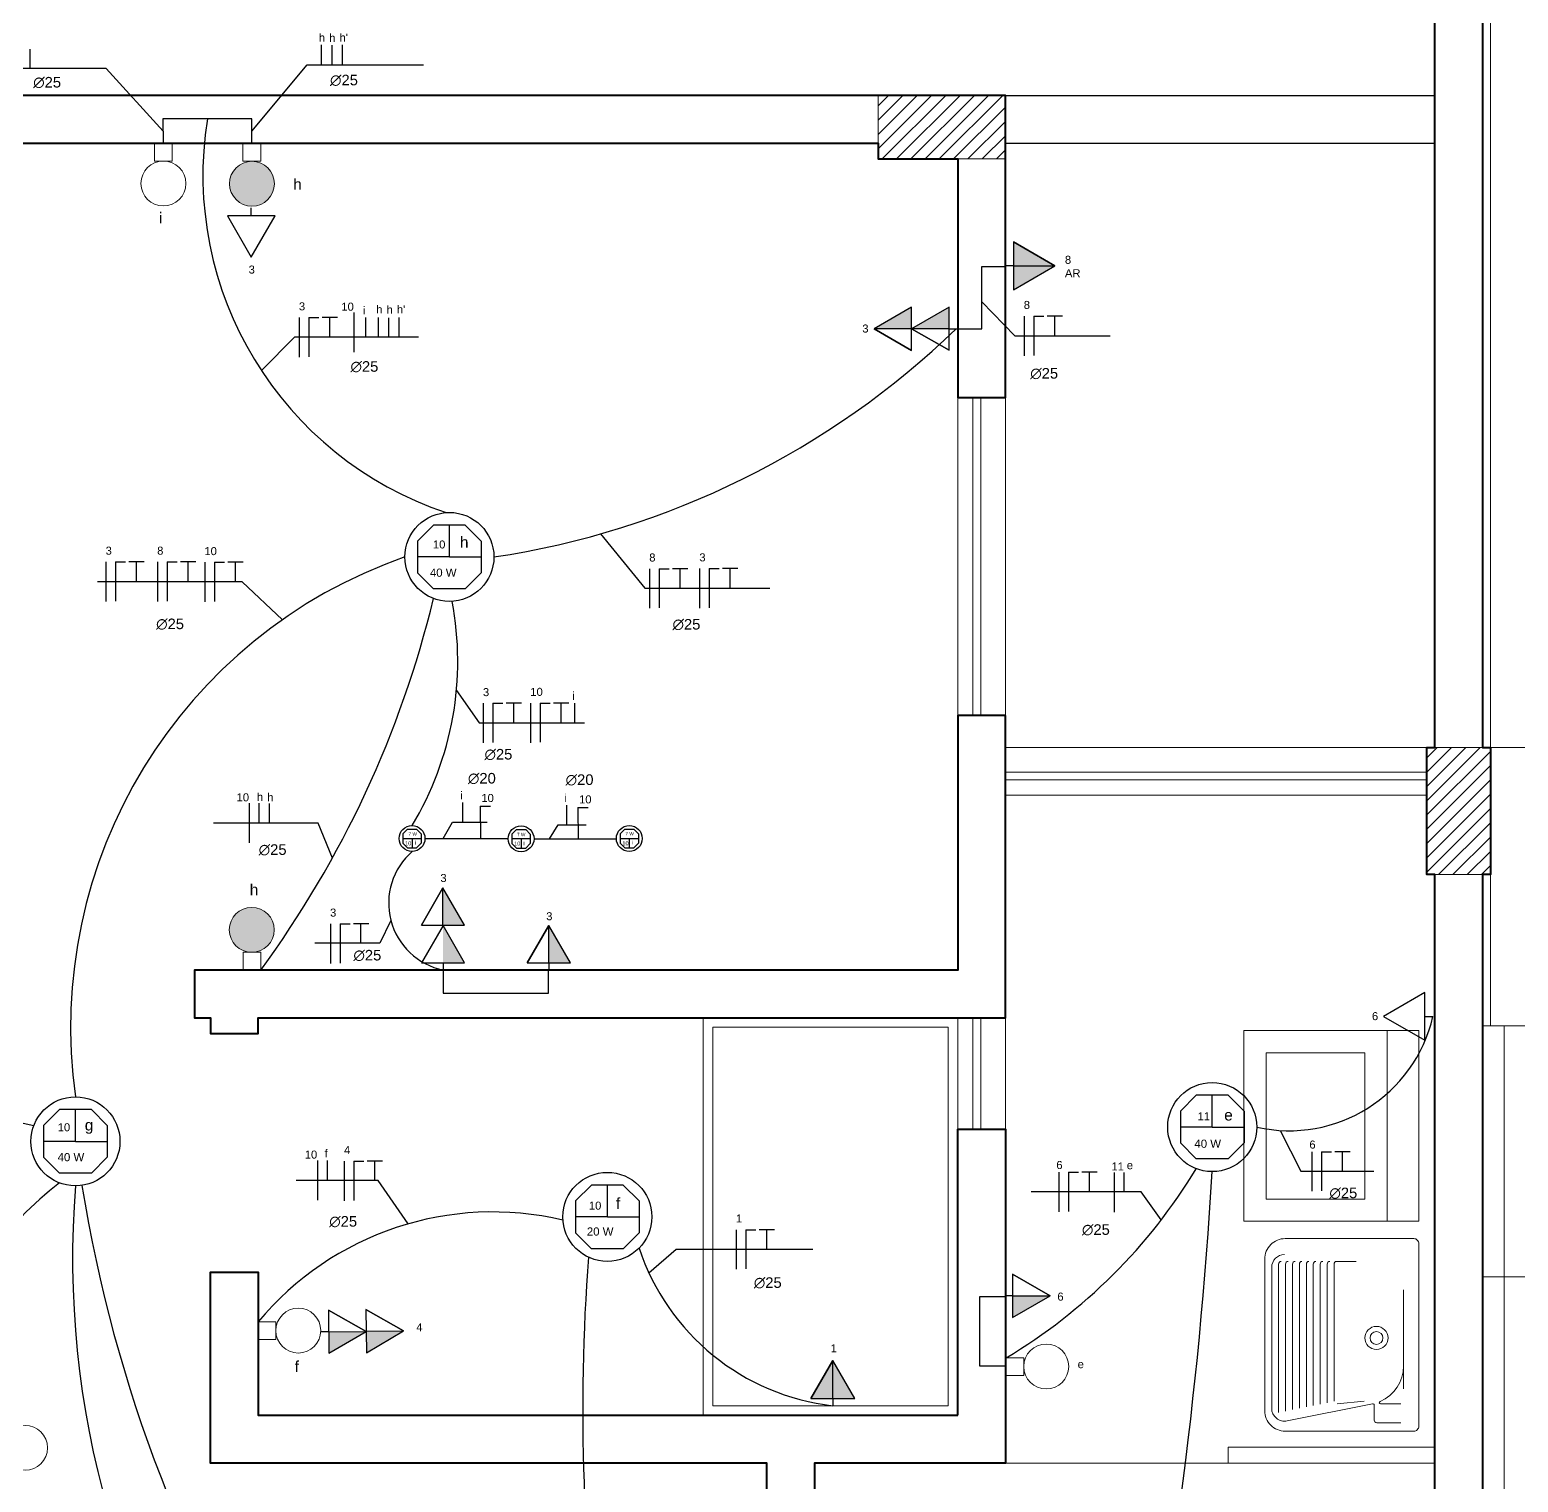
# Model space of a CAD drawing. Header units: millimetres. Extents: x 2991 to 3503, y 2795 to 2987.
# Drawn here: x 3122.227 to 3126.908, y 2825.888 to 2830.455 of the extents above; entities that cross this region are included whole.
import ezdxf
from ezdxf.enums import TextEntityAlignment as Align

# ---------------------------------------------------------------- set-up
doc = ezdxf.new("R2010")
doc.units = ezdxf.units.MM
doc.linetypes.add('HIDDEN', pattern=[0.375, 0.25, -0.125])
for name, color, linetype, lineweight in [('COMPLEMENTO', 7, 'Continuous', 9), ('ESQ_INTER', 250, 'Continuous', 9), ('PILAR', 7, 'Continuous', 5), ('PISO', 252, 'Continuous', 9), ('Plarga', 7, 'Continuous', 40)]:
    doc.layers.add(name, color=color, linetype=linetype, lineweight=lineweight)
for name, color, linetype in [('ESCO_37_TOMADAS', 3, 'Continuous'), ('ILUMINAÇÃO', 3, 'Continuous'), ('Pranchas', 3, 'Continuous'), ('PTF', 1, 'Continuous'), ('PTO', 1, 'Continuous'), ('TET', 172, 'Continuous')]:
    doc.layers.add(name, color=color, linetype=linetype)
doc.styles.add('ST', font='ROMANS.SHX', dxfattribs={"height": 0.15})
doc.styles.get("Standard").update_dxf_attribs({"font": ''})
doc.styles.get('Standard').set_extended_font_data('Arial')

# ---------------------------------------------------------------- blocks, each defined once
blk = doc.blocks.new('INTERRUP SIMP 1 TC')
at = {"lineweight": 5}
for p, q in [((-5, 2.5), (-5, -2.5)), ((0, 2.5), (-5, 2.5)), ((0, 2.5), (0, -2.5)), ((0, -2.5), (-5, -2.5)), ((0, 0), (0, 0))]:
    blk.add_line(p, q, dxfattribs=at)
at = {"lineweight": 5, "ltscale": 0.5}
blk.add_circle((6.33, 0.04), 6.33, dxfattribs=at)
blk = doc.blocks.new('iv')
at = {"color": 3}
for p, q in [((-0.2, 0.1), (-0.1, 0.2)), ((-0.1, 0.2), (0.1, 0.2)), ((0.1, 0.2), (0.2, 0.1)), ((-0.2, 0.1), (-0.2, -0.1)), ((0.2, 0.1), (0.2, -0.1)), ((-0.1, -0.2), (-0.2, -0.1)), ((0.2, -0.1), (0.1, -0.2)), ((-0.1, -0.2), (0.1, -0.2))]:
    blk.add_line(p, q, dxfattribs=at)
at = {"color": 1}
blk.add_circle((0, 0), 0.28, dxfattribs=at)
at = {"color": 1, "style": 'ST', "flags": 4}
blk.add_attdef('N%%D', text='', height=0.15, dxfattribs=at).set_placement((0.0027, -0.0738), align=Align.CENTER)

msp = doc.modelspace()

# ---------------------------------------------------------------- hatches: boundary and pattern name
at = {"layer": 'ESCO_37_TOMADAS'}
h = msp.add_hatch(color=256, dxfattribs=at)
h.dxf.hatch_style = 1
h.paths.add_polyline_path([(3122.9261, 2830.0414, 1), (3122.9261, 2829.9001, 1)])
h = msp.add_hatch(color=256, dxfattribs=at)
h.dxf.hatch_style = 1
h.paths.add_polyline_path([(3122.9255, 2827.5543, 1), (3122.9255, 2827.6956, 1)])
at = {"layer": 'PILAR'}
h = msp.add_hatch(dxfattribs=at)
h.set_pattern_fill('ANSI31,_O', color=256, scale=0.01)
h.set_pattern_definition([(45, (1261.332245, 1877.834407), (-0.0224506403, 0.0224506403), [])])
h.paths.add_polyline_path([(3125.2952, 2830.2486), (3125.2952, 2830.0486), (3124.8952, 2830.0486), (3124.8952, 2830.2486)])
h = msp.add_hatch(dxfattribs=at)
h.set_pattern_fill('ANSI31,_O', color=256, scale=0.01, angle=-90)
h.set_pattern_definition([(225, (4079.034413, 4691.761575), (-0.0224506403, 0.0224506403), [])])
h.paths.add_polyline_path([(3126.6202, 2827.7986), (3126.8202, 2827.7986), (3126.8202, 2828.1986), (3126.6202, 2828.1986)])
at = {"layer": 'PISO'}
h = msp.add_hatch(dxfattribs=at)
h.set_pattern_fill('NET,_O', color=256, scale=0.4)
h.set_pattern_definition([(0, (3126.8623, 2808.7529), (0, 1.27), []), (90, (3126.8623, 2808.7529), (-1.27, 8e-17), [])])
h.paths.add_polyline_path([(3126.6452, 2810.5454), (3126.6452, 2808.3236), (3127.8011, 2808.3236)], flags=17)
h.paths.add_polyline_path([(3126.6452, 2809.3034), (3123.1515, 2809.3034), (3122.9515, 2809.3034), (3123.4613, 2808.3236), (3126.6452, 2808.3236)])
h.paths.add_polyline_path([(3132.5202, 2821.8486), (3132.1202, 2821.8486), (3132.1202, 2822.0486), (3132.5202, 2822.0486), (3132.5202, 2827.3236), (3126.7952, 2827.3236), (3126.7952, 2822.9986), (3126.7952, 2820.3986), (3126.7952, 2818.8486), (3126.8452, 2818.8486), (3126.8452, 2818.4486), (3126.7952, 2818.4486), (3126.7952, 2813.9986), (3126.8452, 2813.9986), (3126.8452, 2813.5986), (3129.2952, 2813.5986), (3129.2952, 2813.1486), (3130.7952, 2813.1486), (3130.7952, 2813.5986), (3132.1202, 2813.5986), (3132.1202, 2813.7986), (3132.5202, 2813.7986), (3132.5202, 2819.0986), (3132.1202, 2819.0986), (3132.1202, 2819.2986), (3132.5202, 2819.2986)])
h.paths.add_polyline_path([(3132.5202, 2813.5986), (3130.7952, 2813.5986), (3130.7952, 2813.1486), (3129.2952, 2813.1486), (3129.2952, 2813.5986), (3126.6452, 2813.5986), (3126.6452, 2810.5454), (3127.8011, 2808.3236), (3132.1202, 2808.3236), (3132.1202, 2808.3736), (3132.5202, 2808.3736)])

# ---------------------------------------------------------------- linework, layer by layer
at = {"color": 3}
for p, q in [((3122.9986, 2829.8698), (3122.8486, 2829.8698)), ((3122.8486, 2829.8698), (3122.9236, 2829.7398)), ((3122.9236, 2829.8698), (3122.9236, 2829.8948)), ((3122.9236, 2829.7398), (3122.9986, 2829.8698)), ((3125.3202, 2829.7876), (3125.4502, 2829.7126)), ((3125.4502, 2829.7126), (3125.3202, 2829.7876)), ((3125.3202, 2829.7876), (3125.3202, 2829.6376)), ((3125.4502, 2829.7126), (3125.3202, 2829.7876)), ((3125.3202, 2829.7126), (3125.2952, 2829.7126)), ((3125.3202, 2829.7126), (3125.4502, 2829.7126)), ((3125.3202, 2829.6376), (3125.4502, 2829.7126)), ((3124.9998, 2829.5145), (3124.8822, 2829.5145)), ((3124.9998, 2829.4467), (3124.8822, 2829.5145)), ((3124.8822, 2829.5145), (3124.9998, 2829.4467)), ((3125.1179, 2829.5149), (3125.0003, 2829.5149)), ((3125.1179, 2829.4471), (3125.0003, 2829.5149)), ((3125.0003, 2829.5149), (3125.1179, 2829.4471)), ((3125.1179, 2829.5149), (3125.1405, 2829.5149)), ((3123.4587, 2827.6393), (3123.5265, 2827.7569)), ((3123.5265, 2827.7569), (3123.4587, 2827.6393)), ((3123.5265, 2827.6393), (3123.5265, 2827.7569)), ((3123.7914, 2827.5212), (3123.8594, 2827.6391)), ((3123.8594, 2827.6391), (3123.7914, 2827.5212)), ((3123.8594, 2827.6391), (3123.7914, 2827.5212)), ((3123.8594, 2827.5212), (3123.8594, 2827.6391)), ((3123.9274, 2827.5212), (3123.8594, 2827.6391)), ((3123.5269, 2827.5212), (3123.5269, 2827.4986)), ((3123.7914, 2827.5212), (3123.9274, 2827.5212)), ((3123.8594, 2827.5212), (3123.8594, 2827.4985)), ((3126.6146, 2827.4276), (3126.4846, 2827.3526)), ((3126.6146, 2827.2776), (3126.6146, 2827.4276)), ((3126.4846, 2827.3526), (3126.6146, 2827.2776)), ((3126.6146, 2827.3526), (3126.6396, 2827.3526)), ((3125.3179, 2826.5422), (3125.4359, 2826.4742)), ((3125.4359, 2826.4742), (3125.3179, 2826.5422)), ((3125.3179, 2826.5422), (3125.3179, 2826.4061)), ((3125.4359, 2826.4742), (3125.3179, 2826.5422)), ((3125.3179, 2826.4742), (3125.2952, 2826.4742)), ((3125.3179, 2826.4742), (3125.4359, 2826.4742)), ((3125.3179, 2826.4061), (3125.4359, 2826.4742)), ((3123.1666, 2826.4292), (3123.2849, 2826.3626)), ((3123.2849, 2826.3626), (3123.1666, 2826.4292)), ((3123.2846, 2826.4308), (3123.4029, 2826.3642)), ((3123.4029, 2826.3642), (3123.2846, 2826.4308)), ((3123.1659, 2826.3616), (3123.1433, 2826.3615)), ((3123.1673, 2826.3613), (3123.1447, 2826.3611)), ((3123.1673, 2826.3613), (3123.2849, 2826.3626)), ((3123.2853, 2826.3629), (3123.4029, 2826.3642)), ((3124.6839, 2826.1516), (3124.7529, 2826.2712)), ((3124.7529, 2826.2712), (3124.6839, 2826.1516)), ((3124.7529, 2826.2712), (3124.6839, 2826.1516)), ((3124.7529, 2826.1516), (3124.7529, 2826.2712)), ((3124.8219, 2826.1516), (3124.7529, 2826.2712)), ((3124.6839, 2826.1516), (3124.8219, 2826.1516)), ((3124.7529, 2826.1516), (3124.7529, 2826.1286))]:
    msp.add_line(p, q, dxfattribs=at)
for p, q in [((3123.5468, 2828.7973), (3123.5468, 2828.8973)), ((3123.5468, 2828.7973), (3123.4468, 2828.7973)), ((3123.5468, 2828.7973), (3123.6468, 2828.7973)), ((3123.4301, 2827.9122), (3123.4591, 2827.9122)), ((3123.7721, 2827.9116), (3123.8012, 2827.9116)), ((3124.1124, 2827.9125), (3124.1414, 2827.9125)), ((3125.9455, 2827.0048), (3125.9455, 2827.1048)), ((3122.371, 2826.9599), (3122.371, 2827.0599)), ((3125.9455, 2827.0048), (3125.8455, 2827.0048)), ((3125.9455, 2827.0048), (3126.0455, 2827.0048)), ((3122.371, 2826.9599), (3122.271, 2826.9599)), ((3122.371, 2826.9599), (3122.471, 2826.9599)), ((3124.0435, 2826.7225), (3124.0435, 2826.8225)), ((3124.0435, 2826.7225), (3123.9435, 2826.7225)), ((3124.0435, 2826.7225), (3124.1435, 2826.7225))]:
    msp.add_line(p, q)
at = {"lineweight": 5}
for points in [[(3126.8202, 2827.3236), (3126.8202, 2832.7236)], [(3125.1452, 2828.2986), (3125.1452, 2829.2986)], [(3125.2952, 2828.2986), (3125.2952, 2829.2986)], [(3125.2952, 2828.1986), (3126.6202, 2828.1986)], [(3125.2952, 2828.0486), (3126.6202, 2828.0486)], [(3125.1452, 2827.3486), (3125.1452, 2826.9986)], [(3125.2952, 2827.3486), (3125.2952, 2826.9986)], [(3126.7952, 2827.3236), (3137.3702, 2827.3236)], [(3125.2952, 2825.9486), (3125.9952, 2825.9486)]]:
    msp.add_lwpolyline(points, dxfattribs=at)
for points in [[(3125.2952, 2830.2486), (3126.6452, 2830.2486)], [(3125.2952, 2830.0986), (3126.6452, 2830.0986)], [(3123.4011, 2827.9122), (3123.4301, 2827.9122), (3123.4301, 2827.8832)], [(3123.7431, 2827.9116), (3123.7721, 2827.9116), (3123.7721, 2827.8825)], [(3124.0834, 2827.9125), (3124.1124, 2827.9125), (3124.1124, 2827.8835)]]:
    msp.add_lwpolyline(points)
at = {"linetype": 'HIDDEN', "lineweight": 5}
msp.add_lwpolyline([(3126.7952, 2828.1986), (3128.1452, 2828.1986), (3128.1452, 2830.2486), (3133.8952, 2830.2486), (3133.8952, 2821.8486), (3133.0952, 2821.8486), (3133.0952, 2819.2486), (3133.8952, 2819.2486), (3133.8952, 2813.5986), (3130.7952, 2813.5986), (3130.7952, 2813.1486), (3129.2952, 2813.1486), (3129.2952, 2813.5986), (3126.6452, 2813.5986), (3126.6452, 2814.9962)], dxfattribs=at)
at = {"color": 3}
for points in [[(3124.9998, 2829.5824), (3124.8822, 2829.5145), (3124.9998, 2829.4467)], [(3125.1179, 2829.5828), (3125.0003, 2829.5149), (3125.1179, 2829.4471)], [(3123.5944, 2827.6393), (3123.5265, 2827.7569), (3123.4587, 2827.6393)], [(3123.5947, 2827.5212), (3123.5269, 2827.6388), (3123.4591, 2827.5212)], [(3123.168, 2826.2935), (3123.2849, 2826.3626), (3123.1666, 2826.4292)], [(3123.2861, 2826.2951), (3123.4029, 2826.3642), (3123.2846, 2826.4308)]]:
    msp.add_lwpolyline(points, close=True, dxfattribs=at)
at = {"lineweight": 5}
for points in [[(3125.1452, 2827.3486), (3124.3452, 2827.3486), (3124.3452, 2826.0986), (3125.1452, 2826.0986)], [(3125.1152, 2827.3186), (3124.3752, 2827.3186), (3124.3752, 2826.1286), (3125.1152, 2826.1286)]]:
    msp.add_lwpolyline(points, close=True, dxfattribs=at)
at = {"color": 3}
for points in [[(3125.3202, 2829.7876), (3125.3202, 2829.7126), (3125.4502, 2829.7126)], [(3125.3202, 2829.7126), (3125.3202, 2829.6376), (3125.4502, 2829.7126)], [(3124.9998, 2829.5145), (3124.9998, 2829.5824), (3124.8822, 2829.5145)], [(3125.1179, 2829.5149), (3125.1179, 2829.5828), (3125.0003, 2829.5149)], [(3123.5265, 2827.6393), (3123.5944, 2827.6393), (3123.5265, 2827.7569)], [(3123.5269, 2827.5212), (3123.5947, 2827.5212), (3123.5269, 2827.6388)], [(3123.8594, 2827.5212), (3123.9274, 2827.5212), (3123.8594, 2827.6391)], [(3125.3179, 2826.4742), (3125.3179, 2826.4061), (3125.4359, 2826.4742)], [(3123.1673, 2826.3613), (3123.168, 2826.2935), (3123.2849, 2826.3626)], [(3123.2853, 2826.3629), (3123.2861, 2826.2951), (3123.4029, 2826.3642)], [(3124.6839, 2826.1516), (3124.7529, 2826.1516), (3124.7529, 2826.2712)], [(3124.7529, 2826.1516), (3124.8219, 2826.1516), (3124.7529, 2826.2712)]]:
    msp.add_solid(points, dxfattribs=at)
at = {"layer": 'COMPLEMENTO', "color": 0}
for p, q in [((3126.1325, 2826.1206), (3126.1325, 2826.5638)), ((3126.1543, 2826.1078), (3126.1543, 2826.5743)), ((3126.1761, 2826.1121), (3126.1761, 2826.5743)), ((3126.1979, 2826.1165), (3126.1979, 2826.5743)), ((3126.2197, 2826.1209), (3126.2197, 2826.5743)), ((3126.2415, 2826.1252), (3126.2415, 2826.5743)), ((3126.2634, 2826.1296), (3126.2634, 2826.5743)), ((3126.2852, 2826.134), (3126.2852, 2826.5743)), ((3126.307, 2826.1383), (3126.307, 2826.5743)), ((3126.3288, 2826.5743), (3126.3288, 2826.1427)), ((3126.3368, 2826.5824), (3126.398, 2826.5824)), ((3126.5468, 2826.4926), (3126.5468, 2826.1823)), ((3126.4495, 2826.1348), (3126.1811, 2826.081)), ((3126.4236, 2826.1432), (3126.3384, 2826.1348)), ((3126.4549, 2826.131), (3126.4549, 2826.0834)), ((3126.4748, 2826.1344), (3126.5387, 2826.1344)), ((3126.5387, 2826.0753), (3126.463, 2826.0753))]:
    msp.add_line(p, q, dxfattribs=at)
at = {"layer": 'COMPLEMENTO'}
for points in [[(3126.5952, 2826.7086), (3126.5952, 2827.3086), (3126.0452, 2827.3086), (3126.0452, 2826.7086)], [(3126.1152, 2827.2386), (3126.4252, 2827.2386), (3126.4252, 2826.7786), (3126.1152, 2826.7786)]]:
    msp.add_lwpolyline(points, close=True, dxfattribs=at)
msp.add_lwpolyline([(3126.4952, 2826.7086), (3126.4952, 2827.3086)], dxfattribs=at)
at = {"layer": 'COMPLEMENTO', "color": 0}
msp.add_lwpolyline([(3126.5952, 2826.0647), (3126.5952, 2826.6381, 0.414214), (3126.5791, 2826.6542), (3126.1753, 2826.6542, 0.414214), (3126.1107, 2826.5896), (3126.1107, 2826.1132, 0.414214), (3126.1753, 2826.0486), (3126.5791, 2826.0486, 0.414214)], format="xyb", close=True, dxfattribs=at)
for radius in [0.0363, 0.0202]:
    msp.add_circle((3126.462, 2826.3418), radius, dxfattribs=at)
for centre, radius, start, end in [((3126.1729, 2826.5638), 0.0404, 90, 180), ((3126.1624, 2826.5743), 0.00808, 90, 180), ((3126.1842, 2826.5743), 0.00808, 90, 180), ((3126.206, 2826.5743), 0.00808, 90, 180), ((3126.2278, 2826.5743), 0.00808, 90, 180), ((3126.2496, 2826.5743), 0.00808, 90, 180), ((3126.2714, 2826.5743), 0.00808, 90, 180), ((3126.2932, 2826.5743), 0.00808, 90, 180), ((3126.315, 2826.5743), 0.00808, 90, 180), ((3126.3368, 2826.5743), 0.00808, 90, 180), ((3126.4257, 2826.2536), 0.1211, 293.1374, 0), ((3126.4509, 2826.131), 0.00404, 0, 101.6226), ((3126.4748, 2826.1385), 0.00404, 113.1374, 270), ((3126.1729, 2826.1206), 0.0404, 180, 281.7453), ((3126.463, 2826.0834), 0.00808, 180, 270)]:
    msp.add_arc(centre, radius, start, end, dxfattribs=at)
at = {"layer": 'ESCO_37_TOMADAS'}
for p, q in [((3122.2277, 2830.3939), (3122.2277, 2830.332)), ((3123.144, 2830.4075), (3123.144, 2830.3457)), ((3123.1767, 2830.4066), (3123.1767, 2830.3447)), ((3123.2092, 2830.4075), (3123.2092, 2830.3457)), ((3122.9256, 2830.136), (3123.1, 2830.3447)), ((3123.1, 2830.3447), (3123.4654, 2830.3447)), ((3122.4675, 2830.333), (3122.1091, 2830.333)), ((3122.6464, 2830.1363), (3122.4675, 2830.333)), ((3125.221, 2829.5992), (3125.3252, 2829.4926)), ((3123.0745, 2829.55), (3123.0745, 2829.4254)), ((3123.1049, 2829.55), (3123.1049, 2829.4266)), ((3123.1049, 2829.55), (3123.1365, 2829.55)), ((3123.1698, 2829.55), (3123.1698, 2829.4883)), ((3123.2468, 2829.5656), (3123.2468, 2829.441)), ((3123.2828, 2829.5499), (3123.2828, 2829.4881)), ((3123.3231, 2829.5503), (3123.3231, 2829.4885)), ((3123.3558, 2829.5494), (3123.3558, 2829.4876)), ((3123.3883, 2829.5503), (3123.3883, 2829.4885)), ((3125.3539, 2829.5545), (3125.3539, 2829.4299)), ((3125.3843, 2829.5545), (3125.3843, 2829.4311)), ((3125.3843, 2829.5545), (3125.4159, 2829.5545)), ((3125.4492, 2829.5545), (3125.4492, 2829.4928)), ((3122.9563, 2829.3833), (3123.0609, 2829.4891)), ((3123.0609, 2829.4891), (3123.4498, 2829.4891)), ((3125.3252, 2829.4926), (3125.6242, 2829.4926)), ((3124.0224, 2828.8701), (3124.161, 2828.6989)), ((3122.4668, 2828.7819), (3122.4668, 2828.6573)), ((3122.4972, 2828.7819), (3122.4972, 2828.6584)), ((3122.4972, 2828.7819), (3122.5288, 2828.7819)), ((3122.5621, 2828.7819), (3122.5621, 2828.7202)), ((3122.6288, 2828.7819), (3122.6288, 2828.6573)), ((3122.6592, 2828.7819), (3122.6592, 2828.6584)), ((3122.6592, 2828.7819), (3122.6908, 2828.7819)), ((3122.7241, 2828.7819), (3122.7241, 2828.7202)), ((3122.7774, 2828.7805), (3122.7774, 2828.6559)), ((3122.8078, 2828.7805), (3122.8078, 2828.6571)), ((3122.8078, 2828.7805), (3122.8393, 2828.7805)), ((3122.8727, 2828.7805), (3122.8727, 2828.7188)), ((3124.1761, 2828.7604), (3124.1761, 2828.6358)), ((3124.2065, 2828.7604), (3124.2065, 2828.6369)), ((3124.2065, 2828.7604), (3124.2381, 2828.7604)), ((3124.2714, 2828.7604), (3124.2714, 2828.6987)), ((3124.3336, 2828.7608), (3124.3336, 2828.6362)), ((3124.364, 2828.7608), (3124.364, 2828.6373)), ((3124.364, 2828.7608), (3124.3956, 2828.7608)), ((3124.4289, 2828.7608), (3124.4289, 2828.6991)), ((3122.8948, 2828.7192), (3122.4408, 2828.7192)), ((3123.0222, 2828.6), (3122.8948, 2828.7192)), ((3124.161, 2828.6989), (3124.5546, 2828.6989)), ((3123.569, 2828.3778), (3123.6403, 2828.276)), ((3123.6533, 2828.3372), (3123.6533, 2828.2126)), ((3123.6837, 2828.3372), (3123.6837, 2828.2137)), ((3123.6837, 2828.3372), (3123.7152, 2828.3372)), ((3123.7486, 2828.3372), (3123.7486, 2828.2755)), ((3123.8021, 2828.338), (3123.8021, 2828.2134)), ((3123.8325, 2828.338), (3123.8325, 2828.2146)), ((3123.8325, 2828.338), (3123.8641, 2828.338)), ((3123.8974, 2828.338), (3123.8974, 2828.2763)), ((3123.9406, 2828.3379), (3123.9406, 2828.276)), ((3123.6403, 2828.276), (3123.9722, 2828.276)), ((3122.9174, 2828.0229), (3122.9174, 2827.8983)), ((3122.9478, 2828.0229), (3122.9478, 2827.9611)), ((3122.9805, 2828.022), (3122.9805, 2827.9601)), ((3123.5884, 2828.0252), (3123.5884, 2827.9634)), ((3123.644, 2828.0138), (3123.6446, 2827.9133)), ((3123.644, 2828.0138), (3123.6756, 2828.0138)), ((3123.9153, 2828.017), (3123.9153, 2827.9552)), ((3123.9512, 2828.0093), (3123.9517, 2827.9088)), ((3123.9512, 2828.0093), (3123.9828, 2828.0093)), ((3123.1343, 2827.9601), (3122.805, 2827.9601)), ((3123.1788, 2827.8502), (3123.1343, 2827.9601)), ((3123.5268, 2827.9122), (3123.5562, 2827.9634)), ((3123.5562, 2827.9634), (3123.6655, 2827.9634)), ((3123.8619, 2827.9112), (3123.889, 2827.9552)), ((3123.889, 2827.9552), (3123.9772, 2827.9552)), ((3123.1725, 2827.6439), (3123.1725, 2827.5193)), ((3123.2029, 2827.6439), (3123.2029, 2827.5204)), ((3123.2029, 2827.6439), (3123.2345, 2827.6439)), ((3123.2678, 2827.6439), (3123.2678, 2827.5822)), ((3123.3631, 2827.654), (3123.3278, 2827.5831)), ((3123.3278, 2827.5831), (3123.1239, 2827.5831)), ((3126.1592, 2826.9942), (3126.2245, 2826.8658)), ((3126.2588, 2826.9274), (3126.2588, 2826.8028)), ((3126.2892, 2826.9274), (3126.2892, 2826.8039)), ((3126.2892, 2826.9274), (3126.3208, 2826.9274)), ((3126.3541, 2826.9274), (3126.3541, 2826.8657)), ((3123.1319, 2826.8996), (3123.1319, 2826.775)), ((3123.1623, 2826.8996), (3123.1623, 2826.8378)), ((3123.2162, 2826.8975), (3123.2162, 2826.7729)), ((3123.2466, 2826.8975), (3123.2466, 2826.774)), ((3123.2466, 2826.8975), (3123.2782, 2826.8975)), ((3123.3115, 2826.8975), (3123.3115, 2826.8358)), ((3123.3228, 2826.8369), (3123.0648, 2826.8369)), ((3123.417, 2826.7004), (3123.3228, 2826.8369)), ((3125.463, 2826.8631), (3125.463, 2826.7386)), ((3125.4934, 2826.8631), (3125.4934, 2826.7397)), ((3125.4934, 2826.8631), (3125.525, 2826.8631)), ((3125.5584, 2826.8631), (3125.5584, 2826.8014)), ((3125.6375, 2826.8623), (3125.6375, 2826.7377)), ((3125.6679, 2826.8623), (3125.6679, 2826.8004)), ((3126.2245, 2826.8658), (3126.454, 2826.8658)), ((3125.7221, 2826.8007), (3125.376, 2826.8007)), ((3125.7852, 2826.7128), (3125.7221, 2826.8007)), ((3124.4488, 2826.6822), (3124.4488, 2826.5577)), ((3124.4792, 2826.6822), (3124.4792, 2826.5588)), ((3124.4792, 2826.6822), (3124.5108, 2826.6822)), ((3124.5441, 2826.6822), (3124.5441, 2826.6205)), ((3124.1744, 2826.5462), (3124.2601, 2826.6209)), ((3124.2601, 2826.6209), (3124.6896, 2826.6209))]:
    msp.add_line(p, q, dxfattribs=at)
for points in [[(3123.1951, 2829.55), (3123.1698, 2829.55), (3123.1469, 2829.55)], [(3125.4745, 2829.5545), (3125.4492, 2829.5545), (3125.4262, 2829.5545)], [(3122.5874, 2828.7819), (3122.5621, 2828.7819), (3122.5392, 2828.7819)], [(3122.7495, 2828.7819), (3122.7241, 2828.7819), (3122.7012, 2828.7819)], [(3122.898, 2828.7805), (3122.8727, 2828.7805), (3122.8497, 2828.7805)], [(3124.2968, 2828.7604), (3124.2714, 2828.7604), (3124.2485, 2828.7604)], [(3124.4543, 2828.7608), (3124.4289, 2828.7608), (3124.406, 2828.7608)], [(3123.7739, 2828.3372), (3123.7486, 2828.3372), (3123.7256, 2828.3372)], [(3123.9228, 2828.338), (3123.8974, 2828.338), (3123.8745, 2828.338)], [(3123.2931, 2827.6439), (3123.2678, 2827.6439), (3123.2449, 2827.6439)], [(3126.3795, 2826.9274), (3126.3541, 2826.9274), (3126.3312, 2826.9274)], [(3123.3369, 2826.8975), (3123.3115, 2826.8975), (3123.2886, 2826.8975)], [(3125.5837, 2826.8631), (3125.5584, 2826.8631), (3125.5354, 2826.8631)], [(3124.5694, 2826.6822), (3124.5441, 2826.6822), (3124.5212, 2826.6822)]]:
    msp.add_lwpolyline(points, dxfattribs=at)
at = {"layer": 'ESQ_INTER'}
for points in [[(3125.1927, 2828.2986), (3125.1927, 2829.2986)], [(3125.2177, 2828.2986), (3125.2177, 2829.2986)], [(3125.2952, 2828.1211), (3126.6202, 2828.1211)], [(3125.2952, 2828.0961), (3126.6202, 2828.0961)], [(3125.1927, 2827.3486), (3125.1927, 2826.9986)], [(3125.2177, 2827.3486), (3125.2177, 2826.9986)], [(3126.6452, 2825.9486), (3125.9952, 2825.9486), (3125.9952, 2825.9986), (3126.6452, 2825.9986)]]:
    msp.add_lwpolyline(points, dxfattribs=at)
at = {"layer": 'PILAR'}
for points in [[(3125.2952, 2830.2486), (3124.8952, 2830.2486), (3124.8952, 2830.0486), (3125.2952, 2830.0486)], [(3126.6202, 2828.1986), (3126.6202, 2827.7986), (3126.8202, 2827.7986), (3126.8202, 2828.1986)]]:
    msp.add_lwpolyline(points, close=True, dxfattribs=at)
at = {"layer": 'Plarga'}
msp.add_lwpolyline([(3137.3702, 2832.7236), (3126.7952, 2832.7236), (3126.7952, 2828.1986), (3126.8202, 2828.1986), (3126.8202, 2827.7986), (3126.7952, 2827.7986), (3126.7952, 2822.9986), (3126.6452, 2822.9986), (3126.6452, 2823.1986), (3125.6452, 2823.1986), (3125.6452, 2822.8986), (3125.4952, 2822.8986), (3125.4952, 2823.3486), (3126.6452, 2823.3486), (3126.6452, 2827.7986), (3126.6202, 2827.7986), (3126.6202, 2828.1986), (3126.6452, 2828.1986), (3126.6452, 2832.8736), (3137.5202, 2832.8736)], dxfattribs=at)
for points in [[(3118.4452, 2830.0486), (3118.6952, 2830.0486), (3118.6952, 2830.0986), (3121.7952, 2830.0986), (3121.7952, 2827.2986), (3121.9452, 2827.2986), (3121.9452, 2827.3486), (3121.9952, 2827.3486), (3121.9952, 2827.4986), (3121.9452, 2827.4986), (3121.9452, 2830.0986), (3124.8952, 2830.0986), (3124.8952, 2830.0486), (3125.1452, 2830.0486), (3125.1452, 2829.2986), (3125.2952, 2829.2986), (3125.2952, 2830.2486), (3118.2952, 2830.2486), (3118.2952, 2829.2986), (3118.4452, 2829.2986)], [(3125.2952, 2828.2986), (3125.1452, 2828.2986), (3125.1452, 2827.4986), (3122.7452, 2827.4986), (3122.7452, 2827.3486), (3122.7952, 2827.3486), (3122.7952, 2827.2986), (3122.9452, 2827.2986), (3122.9452, 2827.3486), (3125.2952, 2827.3486)], [(3125.1452, 2826.0986), (3125.1452, 2826.9986), (3125.2952, 2826.9986), (3125.2952, 2825.9486), (3124.6952, 2825.9486), (3124.6952, 2823.1986), (3124.5452, 2823.1986), (3124.5452, 2825.9486), (3122.7952, 2825.9486), (3122.7952, 2826.5486), (3122.9452, 2826.5486), (3122.9452, 2826.0986)]]:
    msp.add_lwpolyline(points, close=True, dxfattribs=at)
at = {"layer": 'Pranchas', "lineweight": 5, "ltscale": 0.5}
msp.add_circle((3122.2124, 2825.9963), 0.0706, dxfattribs=at)
at = {"layer": 'TET'}
for p, q in [((3122.9256, 2830.1748), (3122.6457, 2830.1748)), ((3122.6457, 2830.1748), (3122.6471, 2830.0978)), ((3122.9256, 2830.0971), (3122.9256, 2830.1748)), ((3125.221, 2829.5149), (3125.221, 2829.7109)), ((3125.221, 2829.7109), (3125.2952, 2829.7109)), ((3125.1405, 2829.5149), (3125.221, 2829.5149)), ((3123.47, 2827.9122), (3123.7317, 2827.9122)), ((3123.8129, 2827.9112), (3124.072, 2827.9112)), ((3123.5269, 2827.4986), (3123.5269, 2827.4255)), ((3123.8588, 2827.4255), (3123.8588, 2827.4986)), ((3123.5269, 2827.4255), (3123.8588, 2827.4255)), ((3125.2143, 2826.2532), (3125.2143, 2826.4724)), ((3125.2143, 2826.4724), (3125.2952, 2826.4724)), ((3125.2974, 2826.2532), (3125.2143, 2826.2532))]:
    msp.add_line(p, q, dxfattribs=at)
for centre, radius, start, end in [((3123.8904, 2829.9981), 1.1187, 170.9142, 251.5549), ((3123.2911, 2831.4301), 2.6624, 278.5477, 313.9998), ((3123.9229, 2827.3176), 1.5671, 109.229, 187.9845), ((3122.8879, 2830.0431), 3.1015, 206.6044, 257.946), ((3120.3131, 2829.4366), 3.2755, 323.7248, 346.4023), ((3122.5747, 2828.4691), 0.9985, 328.8672, 10.8767), ((3123.5709, 2827.7091), 0.215, 130.905, 258.1836), ((3126.1878, 2827.4571), 0.4637, 257.2552, 346.9835), ((3124.4042, 2827.7761), 1.7429, 300.8276, 328.8289), ((3123.0188, 2825.9199), 1.1462, 127.5057, 159.5038), ((3111.8573, 2827.698), 14.1128, 348.15507, 356.61532), ((3125.2425, 2826.5924), 2.8805, 175.4692, 216.5795), ((3126.9016, 2827.5499), 4.5688, 189.1747, 236.7533), ((3123.6827, 2825.7788), 0.9591, 76.6701, 140.2341), ((3130.3106, 2826.1175), 6.3446, 175.67649, 201.25887), ((3124.8355, 2826.8525), 0.7286, 198.2314, 263.4864)]:
    msp.add_arc(centre, radius, start, end, dxfattribs=at)

# ---------------------------------------------------------------- block references
at = {"layer": 'ILUMINAÇÃO', "lineweight": 5, "ltscale": 0.5, "xscale": 0.01115233265064476, "yscale": 0.01115233265064476, "zscale": 0.01115233265064476}
for p, rotation in [((3122.6471, 2830.0421), 270), ((3122.9256, 2830.0414), 270), ((3122.9259, 2827.5543), 89.99999999999999)]:
    msp.add_blockref('INTERRUP SIMP 1 TC', p, dxfattribs=dict(at, rotation=rotation))
for p in [(3123.0012, 2826.3645), (3125.3531, 2826.2516)]:
    msp.add_blockref('INTERRUP SIMP 1 TC', p, dxfattribs=at)
at = {"layer": 'PTO', "xscale": 0.5, "yscale": 0.5, "zscale": 0.5, "rotation": 270}
for p in [(3123.5468, 2828.7973), (3125.9455, 2827.0048), (3122.371, 2826.9599), (3124.0435, 2826.7225)]:
    msp.add_blockref('iv', p, dxfattribs=at)
at = {"layer": 'PTO', "xscale": 0.1450976010525098, "yscale": 0.1450976010525098, "zscale": 0.1450976010525098}
for p in [(3123.4294, 2827.9122), (3123.7723, 2827.9112), (3124.1126, 2827.9122)]:
    msp.add_blockref('iv', p, dxfattribs=at)

# ---------------------------------------------------------------- texts
at = {"layer": 'ESCO_37_TOMADAS'}
for s, height, p in [('40 W', 0.02572, (3123.4856, 2828.7351)), ('7 W', 0.01066, (3123.4183, 2827.9209)), ('7 W', 0.01066, (3123.7594, 2827.9193)), ('7 W', 0.01066, (3124.1004, 2827.9216)), ('40 W', 0.02572, (3122.3149, 2826.8974)), ('40 W', 0.02572, (3125.8894, 2826.9397)), ('20 W', 0.02572, (3123.979, 2826.6636))]:
    msp.add_text(s, height=height, dxfattribs=at).set_placement(p)
at = {"layer": 'ESCO_37_TOMADAS', "attachment_point": 1}
for s, width, gutter_width, insert, char_height in [('{\\fArial Unicode MS|b0|i0|c0|p2;h}', 0.000485, 0.1261, (3123.1362, 2830.4427), 0.025224), ('{\\fArial Unicode MS|b0|i0|c0|p2;h}', 0.000485, 0.1261, (3123.1688, 2830.4418), 0.025224), ("{\\fArial Unicode MS|b0|i0|c0|p2;h'}", 0.000485, 0.1261, (3123.2014, 2830.4427), 0.025224), ('{\\fArial Unicode MS|b0|i0|c0|p2;h}', 0.012117, 0.1729, (3123.0557, 2829.9863), 0.034571), ('{\\fArial Unicode MS|b0|i0|c0|p2;i}', 0.012117, 0.1729, (3122.6337, 2829.8806), 0.034571), ('{\\fArial Unicode MS|b0|i0|c0|p2;8 AR}', 0.000485, 0.1261, (3125.4824, 2829.7442), 0.025224), ('3', 0.000485, 0.1261, (3122.9155, 2829.7135), 0.0252), ('3', 0.000485, 0.1261, (3123.0736, 2829.5978), 0.0252), ('10', 0.000485, 0.1261, (3123.2071, 2829.5969), 0.02522), ('{\\fArial Unicode MS|b0|i0|c0|p2;h}', 0.000485, 0.1261, (3123.3167, 2829.5883), 0.025224), ('{\\fArial Unicode MS|b0|i0|c0|p2;h}', 0.000485, 0.1261, (3123.3494, 2829.5874), 0.025224), ("{\\fArial Unicode MS|b0|i0|c0|p2;h'}", 0.000485, 0.1261, (3123.3819, 2829.5883), 0.025224), ('8', 0.000485, 0.1261, (3125.353, 2829.6023), 0.0252), ('{\\fArial Unicode MS|b0|i0|c0|p2;i}', 0.000485, 0.1261, (3123.275, 2829.5852), 0.025224), ('3', 0.000485, 0.1261, (3124.8453, 2829.5281), 0.0252), ('10', 0.000485, 0.1261, (3123.4951, 2828.8492), 0.02522), ('{\\fArial Unicode MS|b0|i0|c0|p2;h}', 0.012117, 0.1729, (3123.5801, 2828.8609), 0.034571), ('3', 0.000485, 0.1261, (3122.4659, 2828.8297), 0.0252), ('8', 0.000485, 0.1261, (3122.6279, 2828.8297), 0.0252), ('10', 0.000485, 0.1261, (3122.7765, 2828.8283), 0.02522), ('8', 0.000485, 0.1261, (3124.1753, 2828.8082), 0.0252), ('3', 0.000485, 0.1261, (3124.3328, 2828.8086), 0.0252), ('3', 0.000485, 0.1261, (3123.6524, 2828.385), 0.0252), ('10', 0.000485, 0.1261, (3123.8013, 2828.3858), 0.02522), ('{\\fArial Unicode MS|b0|i0|c0|p2;i}', 0.000485, 0.1261, (3123.9327, 2828.3731), 0.025224), ('10', 0.000485, 0.1261, (3122.8777, 2828.0542), 0.02522), ('{\\fArial Unicode MS|b0|i0|c0|p2;h}', 0.000485, 0.1261, (3122.9414, 2828.0554), 0.025224), ('{\\fArial Unicode MS|b0|i0|c0|p2;h}', 0.000485, 0.1261, (3122.974, 2828.0544), 0.025224), ('{\\fArial Unicode MS|b0|i0|c0|p2;i}', 0.000485, 0.1261, (3123.5806, 2828.0605), 0.025224), ('10', 0.000485, 0.1261, (3123.6474, 2828.0521), 0.02522), ('{\\fArial Unicode MS|b0|i0|c0|p2;i}', 0.000485, 0.1261, (3123.9075, 2828.0522), 0.025224), ('10', 0.000485, 0.1261, (3123.9546, 2828.0477), 0.02522), ('10', 0.000242, 0.0629, (3123.4076, 2827.9033), 0.01258), ('{\\fArial Unicode MS|b0|i0|c0|p2;i}', 0.000242, 0.0629, (3123.4387, 2827.9057), 0.012582), ('{\\fArial Unicode MS|b0|i0|c0|p2;i}', 0.000242, 0.0629, (3123.7794, 2827.9037), 0.012582), ('10', 0.000242, 0.0629, (3124.0908, 2827.9033), 0.01258), ('{\\fArial Unicode MS|b0|i0|c0|p2;i}', 0.000242, 0.0629, (3124.1209, 2827.9061), 0.012582), ('10', 0.000242, 0.0629, (3123.7505, 2827.9023), 0.01258), ('{\\fArial Unicode MS|b0|i0|c0|p2;h}', 0.012117, 0.1729, (3122.9191, 2827.7685), 0.034571), ('3', 0.000485, 0.1261, (3123.5185, 2827.8006), 0.0252), ('3', 0.000485, 0.1261, (3123.1716, 2827.6917), 0.0252), ('3', 0.000485, 0.1261, (3123.8513, 2827.6803), 0.0252), ('6', 0.000485, 0.1261, (3126.4477, 2827.3662), 0.0252), ('10', 0.000485, 0.1261, (3122.3153, 2827.0168), 0.02522), ('{\\fArial Unicode MS|b0|i0|c0|p2;g}', 0.012117, 0.1729, (3122.4004, 2827.0286), 0.034571), ('11', 0.000485, 0.1261, (3125.8995, 2827.0512), 0.02522), ('e', 0.012117, 0.1729, (3125.9832, 2827.0601), 0.0346), ('10', 0.000485, 0.1261, (3123.0921, 2826.9309), 0.02522), ('f', 0.000485, 0.1261, (3123.1545, 2826.9348), 0.0252), ('4', 0.000485, 0.1261, (3123.2154, 2826.9453), 0.0252), ('6', 0.000485, 0.1261, (3126.2511, 2826.9624), 0.0252), ('6', 0.000485, 0.1261, (3125.4553, 2826.8982), 0.0252), ('11', 0.000485, 0.1261, (3125.6287, 2826.8936), 0.02522), ('e', 0.000485, 0.1261, (3125.6769, 2826.8975), 0.0252), ('f', 0.012117, 0.1729, (3124.0705, 2826.7821), 0.0346), ('10', 0.000485, 0.1261, (3123.9854, 2826.7704), 0.02522), ('1', 0.000485, 0.1261, (3124.4479, 2826.73), 0.0252), ('6', 0.000485, 0.1261, (3125.4587, 2826.4844), 0.0252), ('4', 0.000485, 0.1261, (3123.4427, 2826.3879), 0.0252), ('1', 0.000485, 0.1261, (3124.7457, 2826.322), 0.0252), ('f', 0.012117, 0.1729, (3123.0603, 2826.2694), 0.0346), ('e', 0.000485, 0.1261, (3125.5223, 2826.272), 0.0252)]:
    msp.add_mtext_dynamic_manual_height_columns(s, width=width, gutter_width=gutter_width, heights=[0], dxfattribs=dict(at, insert=insert, char_height=char_height))
at = {"layer": 'PTF', "char_height": 0.03326, "width": 0.088273, "attachment_point": 1}
for s, insert in [('∅25', (3122.2381, 2830.3065)), ('∅25', (3123.1716, 2830.3135)), ('∅25', (3123.2358, 2829.4129)), ('∅25', (3125.3733, 2829.3914)), ('∅25', (3122.6247, 2828.6036)), ('∅25', (3124.2484, 2828.6023)), ('∅25', (3123.6572, 2828.1937)), ('∅20', (3123.6051, 2828.1182)), ('∅20', (3123.9123, 2828.1138)), ('∅25', (3122.9472, 2827.8939)), ('∅25', (3123.2451, 2827.5619)), ('∅25', (3126.314, 2826.8144)), ('∅25', (3123.169, 2826.725)), ('∅25', (3125.5359, 2826.6992)), ('∅25', (3124.5041, 2826.5325))]:
    msp.add_mtext(s, dxfattribs=dict(at, insert=insert))

doc.saveas('drawing.dxf')
